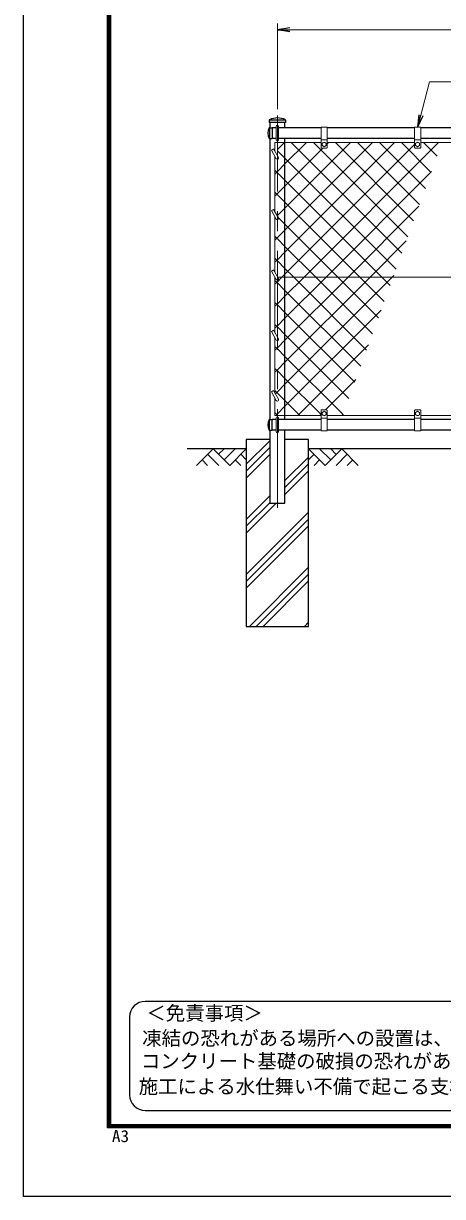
# Model space of a CAD drawing. Units: millimetres, scale not verified. Extents: x -4200 to 4200, y -2970 to 2970.
# Drawn here: x -4200 to -2855, y -2970 to 795 of the extents above; entities that cross this region are included whole.
import ezdxf
from ezdxf.enums import TextEntityAlignment as Align

# ---------------------------------------------------------------- set-up
doc = ezdxf.new("R2010")
doc.units = ezdxf.units.MM
doc.header["$LTSCALE"] = 10
doc.linetypes.add('USER1', pattern=[50.8, 31.75, -6.35, 6.35, -6.35])
for name, color, linetype, lineweight in [('0-0_D-STR1', 1, 'Continuous', 25), ('0-1_D-DCR-HCH', 7, 'Continuous', 13), ('0-2_D-STR3', 3, 'Continuous', 13), ('0-3_D-STR2', 7, 'Continuous', 13), ('0-4_D-BMK', 2, 'USER1', 13), ('0-5_D-STR-DIM', 7, 'Continuous', 13), ('0-8_D-STR4', 7, 'Continuous', 25), ('0-9_D-BGD', 7, 'Continuous', 25), ('0-A_D-STR-TXT', 7, 'Continuous', 13), ('0-B_D-TTL-TXT', 7, 'Continuous', 25), ('0-C_D-TTL', 7, 'Continuous', 25)]:
    doc.layers.add(name, color=color, linetype=linetype, lineweight=lineweight)
doc.layers.add('0-6_0', color=7, linetype='Continuous')
doc.styles.add('ＭＳ ゴシック', font='')
doc.styles.get('ＭＳ ゴシック').set_extended_font_data('MS Gothic')

# ---------------------------------------------------------------- blocks, each defined once
blk = doc.blocks.new('_Open')
at = {"layer": '0-6_0'}
blk.add_line((-10, 1.667), (0, 0), dxfattribs=at)
blk.add_lwpolyline([(-10, -1.667), (0, 0), (-10, 0)], dxfattribs=at)

msp = doc.modelspace()

# ---------------------------------------------------------------- linework, layer by layer
at = {"layer": '0-0_D-STR1'}
for p, q in [((-3410.63, 485.56), (-3410.63, 477.23)), ((-3358.43, 485.23), (-3410.63, 485.23)), ((-3358.43, 477.23), (-3410.63, 477.23)), ((-3409.86, 460.73), (-3401.53, 460.73)), ((-3409.53, 460.73), (-3409.53, 425.73)), ((-3408.83, 477.23), (-3408.83, 460.73)), ((-3401.53, 460.73), (-3401.53, 425.73)), ((-3388.53, 460.23), (-3401.53, 460.23)), ((-3244.53, 460.23), (-3380.53, 460.23)), ((-3360.23, 460.23), (-3360.23, 477.23)), ((-3358.43, 485.56), (-3358.43, 477.23)), ((-2944.53, 460.23), (-3224.53, 460.23)), ((-2644.53, 460.23), (-2924.53, 460.23)), ((-3409.86, 425.73), (-3401.53, 425.73)), ((-3408.83, 425.73), (-3408.83, -475.27)), ((-3388.53, 426.23), (-3401.53, 426.23)), ((-3244.53, 426.23), (-3380.53, 426.23)), ((-3360.23, -475.77), (-3360.23, 426.23)), ((-2944.53, 426.23), (-3224.53, 426.23)), ((-2644.53, 426.23), (-2924.53, 426.23)), ((-3409.86, -475.27), (-3401.53, -475.27)), ((-3409.53, -510.27), (-3409.53, -475.27)), ((-3401.53, -510.27), (-3401.53, -475.27)), ((-3388.53, -475.77), (-3401.53, -475.77)), ((-3244.53, -475.77), (-3380.53, -475.77)), ((-2944.53, -475.77), (-3224.53, -475.77)), ((-2644.53, -475.77), (-2924.53, -475.77)), ((-3409.86, -510.27), (-3401.53, -510.27)), ((-3388.53, -509.77), (-3401.53, -509.77)), ((-3244.53, -509.77), (-3380.53, -509.77)), ((-2944.53, -509.77), (-3224.53, -509.77)), ((-2644.53, -509.77), (-2924.53, -509.77))]:
    msp.add_line(p, q, dxfattribs=at)
msp.add_lwpolyline([(-3408.83, -510.27), (-3408.83, -744.77), (-3360.23, -744.77), (-3360.23, -509.77)], dxfattribs=at)
for centre, radius, start, end in [((-3384.53, 432.89), 59.34, 64.40505, 115.59495), ((-3379.3, 443.23), 35.72, 151.52136, 208.47864), ((-3409.86, 459.73), 1, 90, 147.70173), ((-3409.63, 485.56), 1, 122.29827, 180), ((-3359.43, 485.56), 1, 0, 57.70173), ((-3409.86, 426.73), 1, 212.29827, 270), ((-3379.3, -492.77), 35.72, 151.52136, 208.47864), ((-3409.86, -476.27), 1, 90, 147.70173), ((-3409.86, -509.27), 1, 212.29827, 270)]:
    msp.add_arc(centre, radius, start, end, dxfattribs=at)
at = {"layer": '0-1_D-DCR-HCH'}
for p, q in [((-3484.53, -619.56), (-3408.83, -543.86)), ((-3590.95, -569.77), (-3644.16, -622.99)), ((-3608.69, -587.51), (-3573.05, -622.99)), ((-3590.95, -569.77), (-3537.74, -622.99)), ((-3573.21, -587.51), (-3555.48, -569.77)), ((-3555.48, -605.25), (-3520, -569.77)), ((-3537.74, -622.99), (-3484.53, -569.77)), ((-3502.26, -587.51), (-3484.53, -605.17)), ((-3484.53, -641.66), (-3408.83, -565.96)), ((-3484.53, -663.76), (-3408.83, -588.06)), ((-3360.23, -672.04), (-3284.53, -596.34)), ((-3231.31, -622.99), (-3284.53, -569.77)), ((-3266.79, -587.51), (-3284.53, -605.17)), ((-3213.58, -605.25), (-3249.05, -569.77)), ((-3178.1, -569.77), (-3231.31, -622.99)), ((-3195.75, -587.6), (-3213.58, -569.77)), ((-3160.36, -587.51), (-3196, -622.99)), ((-3178.1, -569.77), (-3124.89, -622.99)), ((-3626.42, -605.25), (-3608.61, -622.99)), ((-3520, -605.25), (-3502.18, -622.99)), ((-3360.23, -694.14), (-3284.53, -618.44)), ((-3249.05, -605.25), (-3266.87, -622.99)), ((-3142.63, -605.25), (-3160.45, -622.99)), ((-3360.23, -716.23), (-3284.53, -640.53)), ((-3484.53, -796.34), (-3408.83, -720.64)), ((-3484.53, -818.44), (-3408.83, -742.74)), ((-3484.53, -840.53), (-3388.77, -744.77)), ((-3484.53, -973.12), (-3284.53, -773.12)), ((-3484.53, -995.21), (-3284.53, -795.21)), ((-3484.53, -1017.31), (-3284.53, -817.31)), ((-3474.41, -1139.77), (-3284.53, -949.89)), ((-3452.31, -1139.77), (-3284.53, -971.99)), ((-3430.21, -1139.77), (-3284.53, -994.09)), ((-3297.63, -1139.77), (-3284.53, -1126.67))]:
    msp.add_line(p, q, dxfattribs=at)
at = {"layer": '0-2_D-STR3'}
for p, q in [((-3388.53, 421.23), (-3388.53, 465.23)), ((-3380.53, 421.23), (-3380.53, 465.23)), ((-3244.53, 462.23), (-3244.53, 397.23)), ((-3224.53, 462.23), (-3244.53, 462.23)), ((-3224.53, 462.23), (-3224.53, 397.23)), ((-2944.53, 462.23), (-2944.53, 397.23)), ((-2924.53, 462.23), (-2944.53, 462.23)), ((-2924.53, 462.23), (-2924.53, 397.23)), ((-3224.53, 422.23), (-3244.53, 422.23)), ((-3241.03, 410.97), (-3234.53, 414.73)), ((-3234.53, 414.73), (-3228.03, 410.97)), ((-2924.53, 422.23), (-2944.53, 422.23)), ((-2941.03, 410.97), (-2934.53, 414.73)), ((-2934.53, 414.73), (-2928.03, 410.97)), ((-3403.92, 388.82), (-3396.99, 392.82)), ((-3403.92, 388.82), (-3387.99, 361.23)), ((-3396.99, 392.82), (-3381.06, 365.23)), ((-3392.53, 385.08), (-3392.53, 413.23)), ((-3392.53, 413.23), (-3244.53, 413.23)), ((-3226.53, 395.23), (-3242.53, 395.23)), ((-3241.03, 410.97), (-3241.03, 403.48)), ((-3228.03, 410.97), (-3228.03, 403.48)), ((-3224.53, 413.23), (-2944.53, 413.23)), ((-2926.53, 395.23), (-2942.53, 395.23)), ((-2941.03, 410.97), (-2941.03, 403.48)), ((-2928.03, 410.97), (-2928.03, 403.48)), ((-2924.53, 413.23), (-2644.53, 413.23)), ((-3392.53, 191.08), (-3392.53, 369.08)), ((-3403.92, 194.82), (-3396.99, 198.82)), ((-3403.92, 194.82), (-3387.99, 167.23)), ((-3396.99, 198.82), (-3381.06, 171.23)), ((-3392.53, -2.92), (-3392.53, 175.08)), ((-3403.92, 0.82), (-3396.99, 4.82)), ((-3403.92, 0.82), (-3387.99, -26.77)), ((-3396.99, 4.82), (-3381.06, -22.77)), ((-3392.53, -196.92), (-3392.53, -18.92)), ((-1592.61, -18.77), (-3383.37, -18.77)), ((-3403.92, -193.18), (-3396.99, -189.18)), ((-3403.92, -193.18), (-3387.99, -220.77)), ((-3396.99, -189.18), (-3381.06, -216.77)), ((-3392.53, -390.92), (-3392.53, -212.92)), ((-3403.92, -387.18), (-3396.99, -383.18)), ((-3403.92, -387.18), (-3387.99, -414.77)), ((-3396.99, -383.18), (-3381.06, -410.77)), ((-3392.53, -462.77), (-3392.53, -406.92)), ((-3244.53, -511.77), (-3244.53, -446.77)), ((-3226.53, -444.77), (-3242.53, -444.77)), ((-3224.53, -511.77), (-3224.53, -446.77)), ((-2944.53, -511.77), (-2944.53, -446.77)), ((-2926.53, -444.77), (-2942.53, -444.77)), ((-2924.53, -511.77), (-2924.53, -446.77)), ((-3392.53, -462.77), (-3244.53, -462.77)), ((-3388.53, -514.77), (-3388.53, -470.77)), ((-3380.53, -514.77), (-3380.53, -470.77)), ((-3224.53, -471.77), (-3244.53, -471.77)), ((-3241.03, -460.52), (-3241.03, -453.03)), ((-3241.03, -460.52), (-3234.53, -464.27)), ((-3234.53, -464.27), (-3228.03, -460.52)), ((-3228.03, -460.52), (-3228.03, -453.03)), ((-3224.53, -462.77), (-2944.53, -462.77)), ((-2924.53, -471.77), (-2944.53, -471.77)), ((-2941.03, -460.52), (-2941.03, -453.03)), ((-2941.03, -460.52), (-2934.53, -464.27)), ((-2934.53, -464.27), (-2928.03, -460.52)), ((-2928.03, -460.52), (-2928.03, -453.03)), ((-2924.53, -462.77), (-2644.53, -462.77)), ((-3224.53, -511.77), (-3244.53, -511.77)), ((-2924.53, -511.77), (-2944.53, -511.77))]:
    msp.add_line(p, q, dxfattribs=at)
for points in [[(-3241.03, 403.48), (-3234.53, 399.73), (-3228.03, 403.48)], [(-2941.03, 403.48), (-2934.53, 399.73), (-2928.03, 403.48)], [(-3241.03, -453.03), (-3234.53, -449.27), (-3228.03, -453.03)], [(-2941.03, -453.03), (-2934.53, -449.27), (-2928.03, -453.03)]]:
    msp.add_lwpolyline(points, dxfattribs=at)
for centre in [(-3234.53, 407.23), (-2934.53, 407.23), (-3234.53, -456.77), (-2934.53, -456.77)]:
    msp.add_circle(centre, 6.49, dxfattribs=at)
for centre, radius, start, end in [((-3384.53, 465.23), 4, 0, 180), ((-3384.53, 421.23), 4, 180, 0), ((-3242.53, 397.23), 2, 180, 270), ((-3226.53, 397.23), 2, 270, 0), ((-2942.53, 397.23), 2, 180, 270), ((-2926.53, 397.23), 2, 270, 0), ((-3384.53, 363.23), 4, 210, 30), ((-3384.53, 169.23), 4, 210, 30), ((-3384.53, -24.77), 4, 210, 30), ((-3384.53, -218.77), 4, 210, 30), ((-3384.53, -412.77), 4, 210, 30), ((-3242.53, -446.77), 2, 90, 180), ((-3226.53, -446.77), 2, 0, 90), ((-2942.53, -446.77), 2, 90, 180), ((-2926.53, -446.77), 2, 0, 90), ((-3384.53, -470.77), 4, 0, 180), ((-3384.53, -514.77), 4, 180, 0)]:
    msp.add_arc(centre, radius, start, end, dxfattribs=at)
at = {"layer": '0-3_D-STR2'}
for p, q in [((-3384.53, 390.84), (-3362.14, 413.23)), ((-3360.23, 132.29), (-3079.29, 413.23)), ((-3360.23, 61.58), (-3008.58, 413.23)), ((-2985.03, 58.34), (-3339.91, 413.23)), ((-2966.16, 110.19), (-3269.2, 413.23)), ((-3224.53, 409.42), (-3220.71, 413.23)), ((-2947.29, 162.03), (-3198.49, 413.23)), ((-2928.42, 213.87), (-3127.78, 413.23)), ((-2909.55, 265.71), (-3057.07, 413.23)), ((-2890.68, 317.55), (-2986.36, 413.23)), ((-2871.81, 369.39), (-2915.65, 413.23)), ((-3384.53, 316.42), (-3392.53, 324.42)), ((-3360.23, 292.12), (-3384.53, 316.42)), ((-3049.33, -18.77), (-3360.23, 292.12)), ((-3384.53, 245.71), (-3392.53, 253.71)), ((-3360.23, 221.41), (-3384.53, 245.71)), ((-3120.04, -18.77), (-3360.23, 221.41)), ((-3157.74, -18.77), (-2930.32, 208.64)), ((-3392.53, 170.7), (-3390.92, 172.31)), ((-3384.53, 107.99), (-3360.23, 132.29)), ((-3384.53, 104.29), (-3392.53, 112.29)), ((-3392.53, 99.99), (-3384.53, 107.99)), ((-3360.23, 79.99), (-3384.53, 104.29)), ((-3261.46, -18.77), (-3360.23, 79.99)), ((-3087.03, -18.77), (-2970.79, 97.47)), ((-3384.53, 33.58), (-3392.53, 41.58)), ((-3384.53, 37.28), (-3360.23, 61.58)), ((-3392.53, 29.28), (-3384.53, 37.28)), ((-3360.23, 9.28), (-3384.53, 33.58)), ((-3332.17, -18.77), (-3360.23, 9.28)), ((-3384.53, -37.13), (-3392.53, -29.13)), ((-3360.23, -61.43), (-3384.53, -37.13)), ((-3360.23, -221.26), (-3157.74, -18.77)), ((-3360.23, -291.97), (-3087.03, -18.77)), ((-3098.24, -252.71), (-3332.17, -18.77)), ((-3079.37, -200.87), (-3261.46, -18.77)), ((-3041.63, -97.18), (-3120.04, -18.77)), ((-3022.77, -45.34), (-3049.33, -18.77)), ((-3117.11, -304.55), (-3360.23, -61.43)), ((-3384.53, -107.84), (-3392.53, -99.84)), ((-3360.23, -132.14), (-3384.53, -107.84)), ((-3135.98, -356.39), (-3360.23, -132.14)), ((-3384.53, -178.55), (-3392.53, -170.55)), ((-3360.23, -202.85), (-3384.53, -178.55)), ((-3384.53, -245.56), (-3360.23, -221.26)), ((-3154.85, -408.23), (-3360.23, -202.85)), ((-3392.53, -253.56), (-3384.53, -245.56)), ((-3318.9, -462.77), (-3092.18, -236.06)), ((-3384.53, -316.27), (-3360.23, -291.97)), ((-3392.53, -324.27), (-3384.53, -316.27)), ((-3230.19, -444.77), (-3132.65, -347.23)), ((-3248.19, -462.77), (-3244.53, -459.11)), ((-3177.48, -462.77), (-3173.11, -458.41))]:
    msp.add_line(p, q, dxfattribs=at)
for points in [[(-3392.53, 312.13), (-3384.53, 320.13), (-3360.23, 344.43), (-3291.43, 413.23)], [(-3392.53, -112.14), (-3384.53, -104.14), (-3360.23, -79.84), (-3299.16, -18.77), (-2867.16, 413.23)], [(-3392.53, -41.43), (-3384.53, -33.43), (-3369.87, -18.77), (-3360.23, -9.13), (-2944.53, 406.57)], [(-3392.53, 241.42), (-3384.53, 249.42), (-3360.23, 273.72), (-3238.71, 395.23)], [(-3385.07, 178.16), (-3384.53, 178.7), (-3360.23, 203), (-3150, 413.23)], [(-3003.9, 6.5), (-3360.23, 362.83), (-3384.53, 387.13)], [(-3392.53, -182.85), (-3384.53, -174.85), (-3360.23, -150.55), (-3228.45, -18.77), (-2889.86, 319.82)], [(-3060.5, -149.02), (-3190.75, -18.77), (-3360.23, 150.7), (-3381.48, 171.96)], [(-3391.04, -393.49), (-3384.53, -386.98), (-3360.23, -362.68), (-3016.32, -18.77), (-3011.25, -13.71)], [(-3389.61, -462.77), (-3384.53, -457.69), (-3360.23, -433.39), (-3051.72, -124.88)], [(-3173.72, -460.07), (-3360.23, -273.57), (-3384.53, -249.27), (-3392.53, -241.27)], [(-3244.53, -459.98), (-3360.23, -344.28), (-3384.53, -319.98), (-3392.53, -311.98)], [(-3312.44, -462.77), (-3360.23, -414.99), (-3384.53, -390.69), (-3392.53, -382.69)], [(-3383.15, -462.77), (-3384.53, -461.4), (-3392.53, -453.4)]]:
    msp.add_lwpolyline(points, dxfattribs=at)
at = {"layer": '0-4_D-BMK'}
msp.add_line((-3384.53, -759.77), (-3384.53, 500.23), dxfattribs=at)
at = {"layer": '0-5_D-STR-DIM'}
for p, q in [((-3384.53, 520.23), (-3384.53, 795.23)), ((-3344.53, 775.23), (-1624.53, 775.23))]:
    msp.add_line(p, q, dxfattribs=at)
at = {"layer": '0-8_D-STR4'}
for p, q in [((-3408.83, -539.77), (-3484.53, -539.77)), ((-3284.53, -539.77), (-3360.23, -539.77))]:
    msp.add_line(p, q, dxfattribs=at)
msp.add_lwpolyline([(-3484.53, -539.77), (-3484.53, -1139.77), (-3284.53, -1139.77), (-3284.53, -539.77)], dxfattribs=at)
at = {"layer": '0-9_D-BGD'}
for p, q in [((-3484.53, -569.77), (-3674.53, -569.77)), ((-1684.53, -569.77), (-3284.53, -569.77))]:
    msp.add_line(p, q, dxfattribs=at)
at = {"layer": '0-A_D-STR-TXT'}
msp.add_lwpolyline([(-2594.09, 608.48), (-2896.54, 608.48), (-2934.02, 464.16)], dxfattribs=at)
at = {"layer": '0-B_D-TTL-TXT', "color": 2}
for p, q in [((-1363.24, -2343.48), (-3808.79, -2343.48)), ((-3858.79, -2393.48), (-3858.79, -2643.48)), ((-3808.79, -2693.48), (-1363.24, -2693.48))]:
    msp.add_line(p, q, dxfattribs=at)
for centre, start, end in [((-3808.79, -2393.48), 90, 180), ((-3808.79, -2643.48), 180, 270)]:
    msp.add_arc(centre, 50, start, end, dxfattribs=at)
at = {"layer": '0-C_D-TTL', "color": 2}
msp.add_lwpolyline([(-4199.55, 2970.23), (4200.45, 2970.23), (4200.45, -2969.77), (-4199.55, -2969.77)], close=True, dxfattribs=at)
at = {"layer": '0-C_D-TTL'}
for points in [[(-3929.55, 2750.23), (3930.45, 2750.23), (3930.45, -2749.77), (-3929.55, -2749.77)], [(-3927.05, 2747.73), (3927.95, 2747.73), (3927.95, -2747.27), (-3927.05, -2747.27)], [(-3924.55, 2745.23), (3925.45, 2745.23), (3925.45, -2744.77), (-3924.55, -2744.77)], [(-3922.05, 2742.73), (3922.95, 2742.73), (3922.95, -2742.27), (-3922.05, -2742.27)], [(-3919.55, 2740.23), (3920.45, 2740.23), (3920.45, -2739.77), (-3919.55, -2739.77)]]:
    msp.add_lwpolyline(points, close=True, dxfattribs=at)

# ---------------------------------------------------------------- block references
at = {"layer": '0-5_D-STR-DIM', "xscale": 4, "yscale": 4, "rotation": 180}
msp.add_blockref('_Open', (-3384.53, 775.23), dxfattribs=at)
at = {"layer": '0-A_D-STR-TXT', "xscale": 4, "yscale": 4, "rotation": 255.43959}
msp.add_blockref('_Open', (-2934.53, 462.23), dxfattribs=at)

# ---------------------------------------------------------------- texts
at = {"layer": '0-B_D-TTL-TXT', "style": 'ＭＳ ゴシック'}
for s, p in [('＜免責事項＞ \u3000\u3000', (-3805.08, -2417.66)), ('凍結の恐れがある場所への設置は、内部に溜まった雨水等の凍結融解により支柱の破損や', (-3818.6, -2498.15)), ('コンクリート基礎の破損の恐れがありますので施工時、水仕舞いを行ってください。', (-3822.71, -2571.58)), ('施工による水仕舞い不備で起こる支柱・基礎の破損について当社は責任を負いかねます。 ', (-3829.71, -2653.07))]:
    msp.add_text(s, height=45.67, dxfattribs=at).set_placement(p, align=Align.BOTTOM_LEFT)
at = {"layer": '0-C_D-TTL', "style": 'ＭＳ ゴシック', "width": 1.05}
msp.add_text('A3', height=38.49, dxfattribs=at).set_placement((-3915.64, -2806.58), align=Align.BOTTOM_LEFT)

doc.saveas('drawing.dxf')
